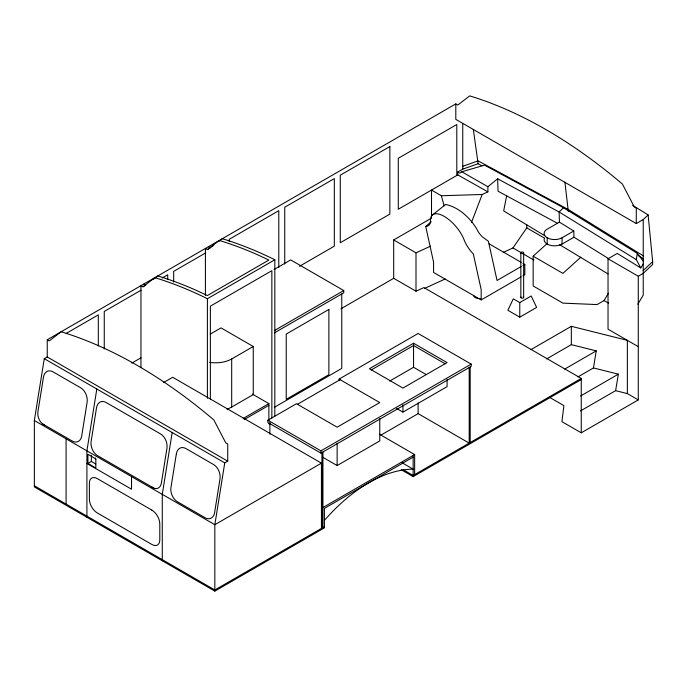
<?xml version="1.0" encoding="UTF-8"?>
<svg xmlns="http://www.w3.org/2000/svg" width="687" height="687" viewBox="0 0 687 687"><rect width="100%" height="100%" fill="white"/><g stroke="black" fill="none" stroke-linecap="round" stroke-linejoin="round"><path stroke-width="1.03" d="M413.162 457.147L324.41 508.389L324.41 527.856L214.833 591.121L34.35 486.92L34.35 420.504L44.269 358.674L47.24 356.957L227.723 461.157L227.723 443.982L225.74 442.832L213.837 419.929A468.251 270.343 60 0 0 61.126 331.761L49.224 340.924L47.24 339.782L47.24 356.957M96.824 389.014L86.906 450.852L86.906 517.268M172.188 432.527L162.278 494.365L162.278 560.772M227.723 461.157L224.752 462.875L214.833 524.705L214.833 591.121M577.965 376.888L593.465 367.94L596.239 350.877L571.335 344.651L546.637 358.906M643.238 264.048L640.782 267.947L636.291 259.626L637.321 253.348L563.486 207.757L484.524 165.138L461.801 171.793L459.809 173.167L457.791 172.025L457.791 174.893L398.288 209.243L398.288 158.285L456.795 124.51L456.795 175.46M580.429 410.963L615.604 390.654L618.369 374.175L593.465 367.94M506.663 195.64L503.683 210.926L544.894 235.804M471.471 222.485L482.18 194.481L487.899 191.862L487.899 186.718L497.663 178.8L559.141 211.991L636.291 259.626M547.238 243.481L533.155 256.191L533.155 285.964L562.902 303.139L597.115 304.573L604.062 300.562L608.373 293.289M637.837 304.212L643.23 295.118L643.23 219.548L648.124 214.928L632.624 205.361M503.245 252.395L512.94 247.955L526.766 227.878L526.766 224.709M563.486 207.757L559.141 211.991L559.407 222.133L573.782 231.004L573.954 237.204L608.476 258.527M643.23 270.506L652.65 261.627L648.124 214.928M580.901 257.127L562.902 273.366L533.155 256.191M432.106 215.271L445.64 204.434C458.864 207.268 470.217 217.891 476.941 229.321A20.713 12.126 34 0 0 482.334 236.835L488.405 241.274L497.044 280.476L521.107 266.582M521.098 276.895L481.183 299.936L433.583 272.456L433.583 262.151L425.708 226.444L431.273 221.781M140.955 367.743L140.955 285.672L142.939 286.822L154.833 277.66A468.251 270.343 60 0 1 205.533 297.772L207.397 298.725L274.826 259.789L274.826 416.159M153.562 279.214L157.812 275.942A468.251 270.343 60 0 1 195.735 290.112L207.397 295.539L268.875 260.038L257.213 254.619A468.251 270.343 60 0 0 219.29 240.441L207.397 249.604L205.413 248.462L205.413 295.436M207.397 249.604L213.769 245.268M218.87 241.343L222.27 238.724A468.251 270.343 60 0 1 272.971 258.844L274.826 259.789M47.24 339.782L455.807 103.892L457.791 105.042L469.685 95.879A468.251 270.343 60 0 1 622.405 184.047L634.307 206.95L636.291 208.092L636.291 223.558L643.23 219.548M142.939 286.822L145.91 285.105L143.927 283.954M66.175 333.427L98.31 314.869L98.31 345.973M141.058 290.197L104.261 311.434L104.261 348.97M162.209 277.986L167.731 274.791L167.731 279.085M205.817 252.807L173.682 271.356L173.682 282.082M274.044 269.519L290.695 259.909L343.749 290.541L343.749 292.834L274.388 332.877M457.791 172.025L462.746 169.165L478.118 163.729L481.879 165.756M131.852 363.062L141.058 357.755M299.438 266.316L334.329 246.169L334.329 178.611L284.744 207.234L284.744 264.074M210.248 334.122L221.034 327.897L253.263 346.506L253.263 394.596L231.691 407.048A22.791 13.156 0 0 1 226.968 409.143M340.95 308.764L393.694 278.312L393.694 239.952L431.513 218.114M163.42 382.633L172.686 377.283L321.439 463.158L321.439 528.432M274.388 330.584L343.749 290.541M209.681 362.367A22.791 13.156 0 0 0 231.691 358.957L253.263 346.506M87.902 463.442L95.837 468.027L95.837 458.864L87.902 454.287L87.902 463.442L91.371 461.441L95.776 463.983M559.407 222.133L547.178 229.192A10.52 6.071 0 0 0 547.178 237.779L547.178 244.074M243.181 418.452L268.875 403.613L268.875 420.599M244.1 419.637L268.875 405.33M547.178 237.779A10.52 6.071 0 0 0 562.052 237.779L573.782 231.004M274.311 407.348L341.765 368.404L341.765 293.899M522.962 265.508L524.816 264.443L524.816 274.748L522.953 275.822M544.456 238.209A10.52 6.071 0 0 0 549.36 245.044A10.52 6.071 0 0 0 562.052 244.074L573.954 237.204M339.103 379.104L418.125 333.478L471.179 364.11L471.179 366.403L320.941 453.137L267.887 422.505L267.887 420.221L296.466 403.716L337.128 427.194L379.765 402.573L339.103 379.104L339.103 380.624M297.454 404.291L340.099 379.671M413.557 343.242L369.426 368.713L402.943 388.069L447.074 362.59L413.557 343.242L413.557 367.287L389.649 381.087M371.263 369.95L413.557 345.527L445.262 363.835M519.767 302.581L531.206 295.977L536.624 307.433L519.767 317.162L507.865 310.292L513.292 298.845L519.767 302.581L519.767 317.162M638.275 346.652L608.029 329.185L608.029 258.767L617.269 253.426L640.782 267.947M267.887 420.221L320.941 450.852L471.179 364.11M396.605 408.456L402.943 412.114L447.074 386.635L447.074 379.387M608.029 258.767L638.275 276.226L643.23 273.366L652.65 264.495L652.65 261.627M321.439 463.158L214.833 524.705L34.35 420.504M381.096 435.017L418.125 413.634L469.195 443.124L469.195 367.545M531.094 349.554L571.335 326.325L627.36 340.348L627.36 393.599L638.275 399.894L638.275 276.226M322.366 457.027L337.128 465.554L379.765 440.934L379.765 418.555M322.924 507.53L414.647 454.571L414.647 474.614M564.714 369.082L596.239 350.877M324.41 526.714L214.833 589.978L34.35 485.778M549.617 397.378L563.898 405.622L561.914 421.655L581.254 432.819L581.254 378.425L413.162 475.473L403.063 469.642M401.225 469.719L413.162 476.615L581.254 379.567M580.515 396.03L618.369 374.175M581.254 432.819L638.275 399.894M393.694 239.952L416.004 252.833L430.509 246.195M393.694 278.312L416.004 291.194L423.896 287.578L581.254 378.425M424.729 288.342L445.253 278.948M462.746 166.306L478.118 160.861L568.312 209.552L643.582 256.028M431.513 217.075L431.513 190.059L441.363 195.752L482.18 194.481M615.604 390.654L627.36 393.599M44.466 424.995L42.482 423.827A9.901 6.75 71.1 0 1 37.922 411.762L43.47 377.137A11.215 7.643 71.1 0 1 52.993 371.83L80.757 387.854A11.215 7.643 71.1 0 1 87.103 402.333L81.555 436.949A11.318 7.712 71.1 0 1 72.229 441.028L42.706 423.973M557.604 223.378L498.032 191.218L497.663 178.8M457.791 174.893L487.899 191.862M461.801 171.793L487.899 186.718M636.291 223.558L455.807 119.358L455.807 103.892M526.766 227.878L544.198 237.951M512.94 247.955L521.115 252.67M522.927 253.718L533.833 260.012M604.062 300.562L608.673 303.225M489.11 243.833L521.15 262.331M522.979 263.387L524.816 264.443M208.384 246.745L210.368 247.887M413.557 367.287L426.241 374.604M379.37 434.201L414.647 454.571M402.144 462.806L413.162 469.169A141.101 81.461 -60 0 0 324.41 520.411M252.318 394.055L268.875 403.613M268.875 423.656L270.369 424.514M44.269 358.674L224.752 462.875M153.819 488.131L97.52 455.627A11.318 7.712 71.1 0 1 90.976 442.385L96.524 407.769A11.215 7.643 71.1 0 1 106.047 402.462L160.586 433.944A11.215 7.643 71.1 0 1 166.932 448.422L161.385 483.038A9.901 6.75 71.1 0 1 154.043 488.234L152.059 487.117M86.906 463.442L131.535 489.213L131.535 476.615M559.536 244.641L608.029 273.915M638.137 255.53L643.582 258.896M637.321 253.348L643.59 261.653M441.363 195.752L444.128 205.851M473.309 129.336L478.118 163.729M564.903 182.081L568.312 211.467M571.335 326.325L571.335 344.651M562.052 237.779L562.052 244.074M523.649 252.756L523.649 297.411M520.84 252.756L520.84 297.411M481.183 299.936L481.183 289.631L473.309 253.924A21.099 9.197 50 0 1 464.18 240.012A24.294 10.588 50 0 0 444.266 216.405A24.294 10.588 50 0 0 430.466 220.544A21.099 9.197 50 0 1 425.708 226.444M470.183 366.97L470.183 442.548M462.746 123.789L462.746 169.165M418.125 402.994L418.125 413.634M416.004 252.833L416.004 291.271M413.162 455.429L413.162 476.615M402.943 404.866L402.943 412.114M337.128 443.175L337.128 465.554M322.924 451.994L322.924 527.573M321.928 452.57L321.928 528.14M320.941 450.852L320.941 453.137M278.793 267.509L278.793 210.669L229.209 239.299L229.209 241.446M271.854 417.902L271.854 270.669L210.368 306.162L210.368 398.984M269.871 422.505L269.871 434.218M231.691 358.957L231.691 407.048M207.397 298.725L207.397 398.323M91.371 455.335L91.371 461.441M66.081 438.83L66.081 504.095M523.236 296.836A1.4 0.807 0 0 1 523.322 297.935A1.4 0.807 0 0 1 521.442 298.072A1.4 0.807 0 0 1 521.029 297.007M480.651 298.484A5.608 3.237 0 0 1 473.583 295.358M95.837 459.285A1.4 0.807 60 0 1 95.338 458.006M176.353 453.858L170.805 488.474A11.318 7.712 71.1 0 0 177.349 501.716L205.112 517.74A11.318 7.712 71.1 0 0 214.438 513.67L219.986 479.045A11.215 7.643 71.1 0 0 213.64 464.575L185.876 448.551A11.215 7.643 71.1 0 0 176.353 453.858M389.864 146.546L340.28 175.176L340.28 242.734L389.864 214.112L389.864 146.546M328.875 309.433L286.23 334.054L286.23 399.319L328.875 374.707L328.875 309.433M151.861 510.106L97.322 478.616A11.215 6.475 60 0 0 89.387 483.201L89.387 499.226A11.215 6.475 60 0 0 97.322 512.966L151.861 544.456A11.215 6.475 60 0 0 159.796 539.879L159.796 523.846A11.215 6.475 60 0 0 151.861 510.106M521.253 253.323A1.4 0.807 0 0 0 523.606 252.962A1.4 0.807 0 0 0 521.88 251.974A1.4 0.807 0 0 0 521.253 253.323"/></g></svg>
